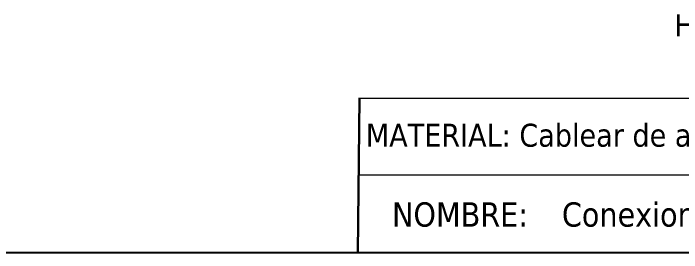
# Model space of a CAD drawing. Header units: millimetres. Extents: x 123.5 to 144.3, y 105.4 to 121.6.
# Drawn here: x 131.591 to 135.219, y 105.405 to 106.704 of the extents above; entities that cross this region are included whole.
import ezdxf

# ---------------------------------------------------------------- set-up
doc = ezdxf.new("R2010")
doc.units = ezdxf.units.MM
doc.linetypes.add('CENTERX2', pattern=[20.32, 12.7, -2.54, 2.54, -2.54])
doc.styles.add('SLDTEXTSTYLE0', font='tahoma.ttf')
doc.styles.get("Standard").update_dxf_attribs({"font": 'tahoma.ttf'})

msp = doc.modelspace()

# ---------------------------------------------------------------- linework, layer by layer
at = {"color": 7, "linetype": 'Continuous', "lineweight": 30}
msp.add_line((133.4704, 106.2452), (133.462, 105.4055), dxfattribs=at)
at = {"color": 7, "linetype": 'Continuous', "lineweight": 0}
for p, q in [((139.6906, 106.2413), (133.4651, 106.2413)), ((144.2555, 105.8263), (133.4651, 105.8263))]:
    msp.add_line(p, q, dxfattribs=at)
at = {"color": 7, "linetype": 'Continuous'}
msp.add_line((123.5055, 105.4055), (144.2555, 105.4055), dxfattribs=at)
at = {"color": 7, "linetype": 'CENTERX2', "lineweight": 0}
msp.add_line((133.462, 105.4055), (144.2555, 105.4055), dxfattribs=at)

# ---------------------------------------------------------------- texts
at = {"insert": (135.1802, 106.6987), "char_height": 0.12, "attachment_point": 1}
msp.add_mtext_dynamic_manual_height_columns('Humedad (Cable Amarillo)', width=2.028744, gutter_width=0.05, heights=[0], dxfattribs=at)
at = {"color": 7, "linetype": 'Continuous', "lineweight": 0, "attachment_point": 1, "style": 'SLDTEXTSTYLE0'}
for s, insert, char_height in [('MATERIAL: Cablear de acuerdo a potencia de cada conexión.', (133.5048, 106.1049), 0.1245), ('\\pi-0.39529,l0.52705,t1.0541;NOMBRE:^IConexiones Camara Climatica con Celdas Peltier', (133.5151, 105.6784), 0.131763)]:
    msp.add_mtext(s, dxfattribs=dict(at, insert=insert, char_height=char_height))

doc.saveas('drawing.dxf')
